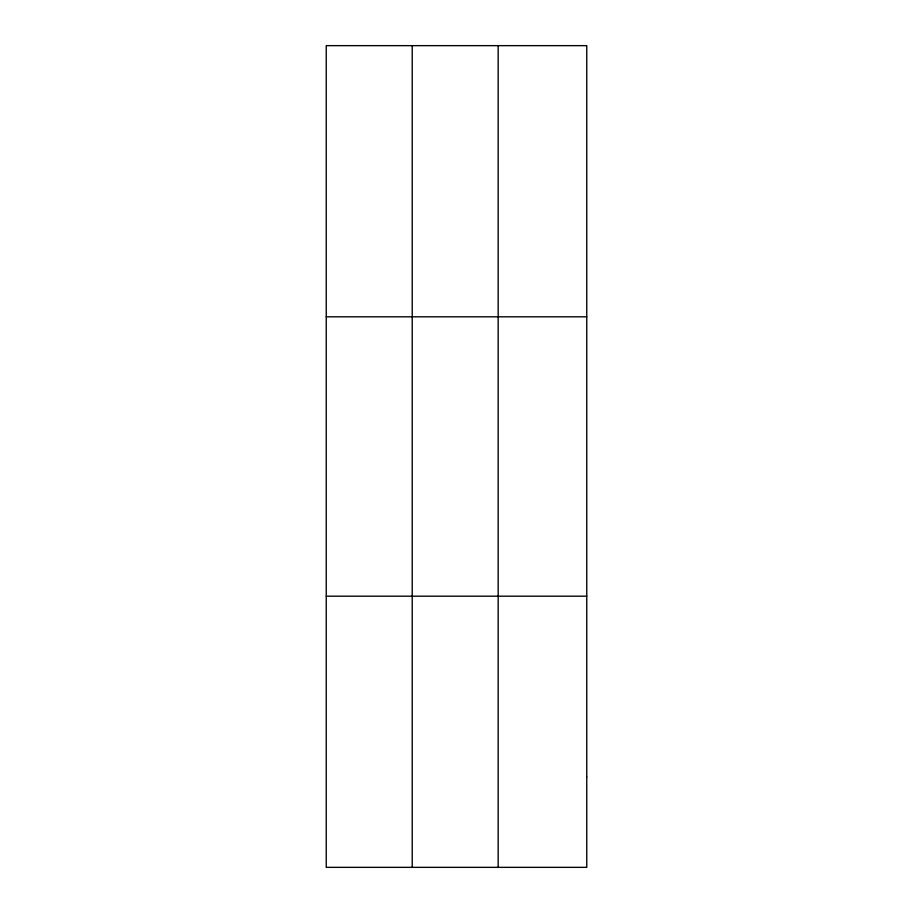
<?xml version="1.0" encoding="UTF-8"?>
<svg xmlns="http://www.w3.org/2000/svg" width="913" height="913" viewBox="0 0 913 913"><rect width="100%" height="100%" fill="white"/><g stroke="black" fill="none" stroke-linecap="round" stroke-linejoin="round"><path stroke-width="1.37" d="M412.22 45.65L412.22 867.35M498.178 45.65L498.178 867.35M326.249 316.811L586.751 316.811M326.249 596.189L586.751 596.189M586.751 776.963L586.751 867.35L326.249 867.35L326.249 45.65L586.751 45.65L586.751 776.963"/></g></svg>
